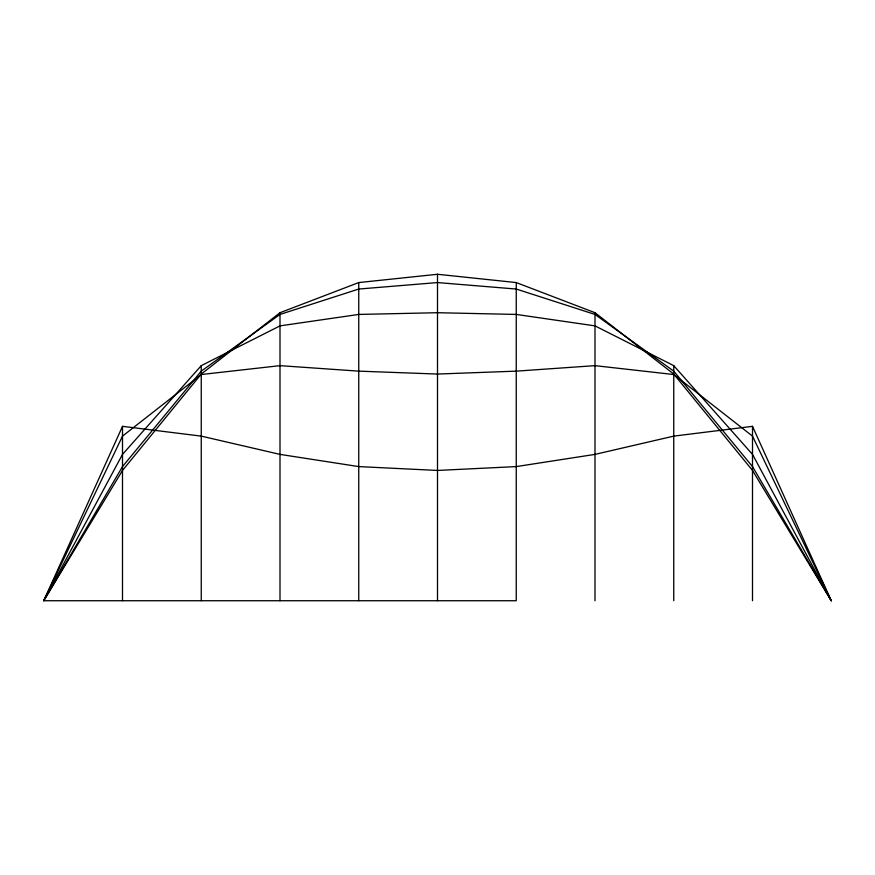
<?xml version="1.0" encoding="UTF-8"?>
<svg xmlns="http://www.w3.org/2000/svg" width="875" height="875" viewBox="0 0 875 875"><rect width="100%" height="100%" fill="white"/><g stroke="black" fill="none" stroke-linecap="round" stroke-linejoin="round"><path stroke-width="1.31" d="M831.25 600.731L752.5 454.387L673.75 365.652L595 325.872L516.25 314.431L437.5 312.714L358.75 314.431L280 325.872L201.25 365.652L122.5 454.387L43.75 600.731L122.5 466.594L201.25 371.142L280 314.431L358.75 289.045L437.5 282.57L516.25 289.045L595 314.431L673.75 371.142L752.5 466.594L831.25 600.731L752.5 426.333L673.75 436.122L595 454.387L516.25 466.594L437.5 470.444L358.75 466.594L280 454.387L201.25 436.122L122.5 426.333L43.75 600.731L516.25 600.731L516.25 282.57L437.5 274.269L358.75 282.57L280 312.714L201.25 374.052L122.5 470.444L43.75 600.731L122.5 436.122L201.25 374.533L280 365.652L358.75 371.142L437.5 374.052L516.25 371.142L595 365.652L673.75 374.533L752.5 436.122L831.25 600.731L752.5 470.444L673.75 374.052L595 312.714L516.25 282.57M752.5 426.333L752.5 600.731M673.75 365.652L673.75 600.731M595 312.714L595 600.731M437.5 274.269L437.5 600.731M358.75 282.57L358.75 600.731M280 312.714L280 600.731M201.25 365.652L201.25 600.731M122.5 426.333L122.5 600.731"/></g></svg>
